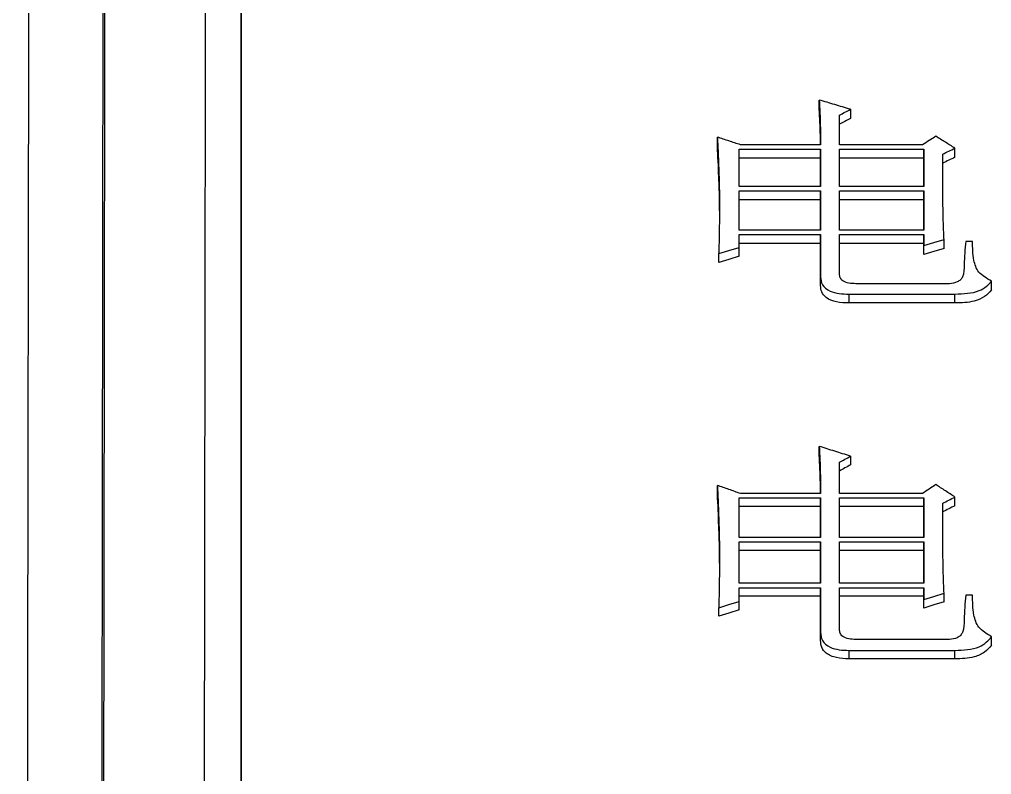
# Model space of a CAD drawing. Header units: millimetres. Extents: x 2687 to 4367, y 1046 to 2234.
# Drawn here: x 3050.34 to 3058.09, y 2026.24 to 2032.25 of the extents above; entities that cross this region are included whole.
import ezdxf

# ---------------------------------------------------------------- set-up
doc = ezdxf.new("R2010")
doc.units = ezdxf.units.MM

msp = doc.modelspace()

# ---------------------------------------------------------------- linework, layer by layer
at = {"color": 7, "linetype": 'Continuous', "lineweight": 25}
for p, q in [((3056.7145, 2031.5401), (3056.7145, 2031.6129)), ((3056.9633, 2031.5391), (3056.9633, 2031.4663)), ((3056.8768, 2031.256), (3056.8768, 2031.492)), ((3055.9032, 2031.2443), (3055.9032, 2031.3168)), ((3056.0763, 2031.2221), (3056.7253, 2031.2221)), ((3056.0763, 2030.9237), (3056.0763, 2031.2221)), ((3056.7253, 2031.256), (3056.0871, 2031.256)), ((3056.7253, 2031.2221), (3056.7253, 2030.9237)), ((3056.7253, 2031.1498), (3056.7253, 2031.2221)), ((3057.5366, 2031.2559), (3056.8768, 2031.256)), ((3056.8768, 2031.2221), (3057.5474, 2031.2221)), ((3056.8768, 2030.9237), (3056.8768, 2031.2221)), ((3057.5474, 2031.2221), (3057.5474, 2030.9236)), ((3057.5474, 2031.1498), (3057.5474, 2031.2221)), ((3057.7962, 2031.1566), (3057.7962, 2031.2289)), ((3056.7253, 2031.1498), (3056.0763, 2031.1498)), ((3056.7253, 2030.9237), (3056.7253, 2031.1498)), ((3057.5474, 2031.1498), (3056.8768, 2031.1498)), ((3057.5474, 2030.9236), (3057.5474, 2031.1498)), ((3055.915, 2030.965), (3055.9188, 2030.6472)), ((3056.7253, 2030.9237), (3056.0763, 2030.9237)), ((3057.5474, 2030.9236), (3056.8768, 2030.9237)), ((3056.0763, 2030.8896), (3056.7253, 2030.8896)), ((3056.0763, 2030.5755), (3056.0763, 2030.8896)), ((3056.7253, 2030.8896), (3056.7253, 2030.5755)), ((3056.7253, 2030.8178), (3056.7253, 2030.8896)), ((3056.8768, 2030.8896), (3057.5474, 2030.8896)), ((3056.8768, 2030.5755), (3056.8768, 2030.8896)), ((3057.5474, 2030.8896), (3057.5475, 2030.5755)), ((3057.5474, 2030.8177), (3057.5474, 2030.8896)), ((3056.7253, 2030.8178), (3056.0763, 2030.8178)), ((3056.7253, 2030.5755), (3056.7253, 2030.8178)), ((3057.5474, 2030.8177), (3056.8768, 2030.8178)), ((3057.5475, 2030.5755), (3057.5474, 2030.8177)), ((3056.7253, 2030.5755), (3056.0763, 2030.5755)), ((3056.0763, 2030.5413), (3056.7253, 2030.5412)), ((3056.0763, 2030.4384), (3056.0763, 2030.5413)), ((3056.7253, 2030.5412), (3056.7253, 2030.2044)), ((3056.7253, 2030.4698), (3056.7253, 2030.5412)), ((3057.5475, 2030.5755), (3056.8768, 2030.5755)), ((3056.8768, 2030.5412), (3057.5475, 2030.5412)), ((3056.8768, 2030.225), (3056.8768, 2030.5412)), ((3057.5475, 2030.5412), (3057.5475, 2030.4521)), ((3057.5475, 2030.4698), (3057.5475, 2030.5412)), ((3056.7253, 2030.4698), (3056.0763, 2030.4698)), ((3056.0763, 2030.3671), (3056.0763, 2030.4384)), ((3056.7253, 2030.1334), (3056.7253, 2030.4698)), ((3057.5475, 2030.4698), (3056.8768, 2030.4698)), ((3057.5475, 2030.3808), (3057.5475, 2030.4698)), ((3057.5475, 2030.3808), (3057.5475, 2030.4521)), ((3057.7097, 2030.4287), (3057.7097, 2030.5001)), ((3057.9369, 2030.4864), (3057.8828, 2030.4864)), ((3055.914, 2030.319), (3055.914, 2030.3903)), ((3056.7253, 2030.1334), (3056.7253, 2030.2044)), ((3057.7532, 2030.1491), (3057.0066, 2030.1491)), ((3058.0883, 2030.0989), (3058.0883, 2030.1699)), ((3056.9525, 2029.9954), (3056.9525, 2030.0662)), ((3056.9525, 2030.0662), (3057.7963, 2030.0662)), ((3057.7963, 2029.9954), (3057.7963, 2030.0662)), ((3057.7963, 2029.9954), (3056.9525, 2029.9954)), ((3056.7145, 2028.7835), (3056.7145, 2028.8527)), ((3056.9633, 2028.7749), (3056.9633, 2028.7058)), ((3056.8768, 2028.477), (3056.8768, 2028.7254)), ((3055.9032, 2028.4721), (3055.9032, 2028.541)), ((3056.0763, 2028.4414), (3056.7254, 2028.4414)), ((3056.0763, 2028.1275), (3056.0763, 2028.4414)), ((3056.7254, 2028.477), (3056.0871, 2028.477)), ((3056.7254, 2028.4414), (3056.7254, 2028.1275)), ((3056.7254, 2028.3727), (3056.7254, 2028.4414)), ((3057.5367, 2028.477), (3056.8768, 2028.477)), ((3056.8768, 2028.4414), (3057.5475, 2028.4414)), ((3056.8768, 2028.1275), (3056.8768, 2028.4414)), ((3057.5475, 2028.4414), (3057.5475, 2028.1275)), ((3057.5475, 2028.3727), (3057.5475, 2028.4414)), ((3057.7963, 2028.3798), (3057.7963, 2028.4485)), ((3056.7254, 2028.3727), (3056.0763, 2028.3727)), ((3056.7254, 2028.1275), (3056.7254, 2028.3727)), ((3057.5475, 2028.3727), (3056.8768, 2028.3727)), ((3057.5475, 2028.1275), (3057.5475, 2028.3727)), ((3055.9148, 2028.183), (3055.9187, 2027.8347)), ((3056.7254, 2028.1275), (3056.0763, 2028.1275)), ((3057.5475, 2028.1275), (3056.8768, 2028.1275)), ((3056.0763, 2028.0917), (3056.7254, 2028.0917)), ((3056.0763, 2027.7615), (3056.0763, 2028.0917)), ((3056.7254, 2028.0917), (3056.7254, 2027.7615)), ((3056.7254, 2028.0235), (3056.7254, 2028.0917)), ((3056.8768, 2028.0917), (3057.5475, 2028.0917)), ((3056.8768, 2027.7615), (3056.8768, 2028.0917)), ((3057.5475, 2028.0917), (3057.5475, 2027.7615)), ((3057.5475, 2028.0235), (3057.5475, 2028.0917)), ((3056.7254, 2028.0235), (3056.0763, 2028.0235)), ((3056.7254, 2027.7615), (3056.7254, 2028.0235)), ((3057.5475, 2028.0235), (3056.8768, 2028.0235)), ((3057.5475, 2027.7615), (3057.5475, 2028.0235)), ((3056.7254, 2027.7615), (3056.0763, 2027.7615)), ((3056.0763, 2027.7255), (3056.7254, 2027.7255)), ((3056.0763, 2027.6174), (3056.0763, 2027.7255)), ((3056.7254, 2027.7255), (3056.7254, 2027.3717)), ((3056.7254, 2027.6578), (3056.7254, 2027.7255)), ((3057.5475, 2027.7615), (3056.8768, 2027.7615)), ((3056.8768, 2027.7255), (3057.5475, 2027.7255)), ((3056.8768, 2027.3934), (3056.8768, 2027.7255)), ((3057.5475, 2027.7255), (3057.5475, 2027.6319)), ((3057.5475, 2027.6578), (3057.5475, 2027.7255)), ((3056.7254, 2027.6578), (3056.0763, 2027.6578)), ((3056.7254, 2027.3044), (3056.7254, 2027.6578)), ((3057.5475, 2027.6578), (3056.8768, 2027.6578)), ((3057.5475, 2027.5642), (3057.5475, 2027.6578)), ((3057.7097, 2027.6146), (3057.7097, 2027.6823)), ((3057.9369, 2027.6679), (3057.8828, 2027.6679)), ((3055.9141, 2027.4994), (3055.9141, 2027.5669)), ((3056.0763, 2027.5498), (3056.0763, 2027.6174)), ((3057.5475, 2027.5642), (3057.5475, 2027.6319)), ((3056.7254, 2027.3044), (3056.7254, 2027.3717)), ((3058.0884, 2027.2682), (3058.0884, 2027.3355)), ((3057.7532, 2027.3137), (3057.0066, 2027.3137)), ((3056.9525, 2027.1596), (3056.9525, 2027.2267)), ((3056.9525, 2027.2267), (3057.7963, 2027.2267)), ((3057.7963, 2027.1596), (3057.7963, 2027.2267)), ((3057.7963, 2027.1596), (3056.9525, 2027.1596))]:
    msp.add_line(p, q, dxfattribs=at)
at = {"color": 7, "linetype": 'Continuous', "lineweight": 25, "flags": 128}
for points in [[(3055.914, 2030.3903), (3055.9952, 2030.4143), (3056.0763, 2030.4384)], [(3057.5475, 2030.4521), (3057.6286, 2030.4761), (3057.7097, 2030.5001)], [(3056.0763, 2030.3671), (3055.9952, 2030.3431), (3055.914, 2030.319)], [(3057.7097, 2030.4287), (3057.6286, 2030.4048), (3057.5475, 2030.3808)], [(3057.5475, 2027.6319), (3057.6286, 2027.6571), (3057.7097, 2027.6823)], [(3055.9141, 2027.5669), (3055.9952, 2027.5922), (3056.0763, 2027.6174)], [(3057.7097, 2027.6146), (3057.6286, 2027.5894), (3057.5475, 2027.5642)], [(3056.0763, 2027.5498), (3055.9952, 2027.5246), (3055.9141, 2027.4994)]]:
    msp.add_lwpolyline(points, dxfattribs=at)
at = {"color": 7, "linetype": 'Continuous', "lineweight": 25}
for points, knots in [([(3052.1078, 2051.495), (3052.1078, 2051.3909), (3052.1079, 2050.8702), (3052.1079, 2049.5032), (3052.108, 2047.3434), (3052.108, 2044.725), (3052.1081, 2042.2624), (3052.1081, 2038.7546), (3052.1082, 2035.6117), (3052.1082, 2031.2966), (3052.1082, 2026.6095), (3052.1083, 2021.4773), (3052.1083, 2016.0537), (3052.1084, 2011.4951), (3052.1084, 2005.5726), (3052.1085, 2000.6668), (3052.1086, 1993.9879), (3052.1087, 1989.6951), (3052.1087, 1986.694)], [0, 0, 0, 0, 0.020124, 0.100733, 0.181328, 0.221587, 0.302184, 0.342442, 0.423039, 0.463298, 0.543894, 0.624491, 0.664749, 0.745346, 0.785604, 0.8662, 0.906458, 1, 1, 1, 1]), ([(3052.1083, 2020.405), (3052.1083, 2021.5897), (3052.1082, 2023.8432), (3052.1082, 2027.8835), (3052.1082, 2031.591), (3052.1081, 2035.8257), (3052.1081, 2038.8996), (3052.1081, 2042.3118), (3052.108, 2045.2893), (3052.1079, 2047.6327), (3052.1079, 2049.5731), (3052.1078, 2050.3069), (3052.1078, 2050.8037)], [0, 0, 0, 0, 0.072858, 0.13859, 0.270184, 0.335916, 0.467513, 0.533245, 0.664841, 0.796434, 0.862166, 1, 1, 1, 1]), ([(3050.4392, 2050.5469), (3050.4393, 2050.5752), (3050.4396, 2050.6637), (3050.4383, 2049.6774), (3050.4353, 2047.6644), (3050.4307, 2044.6018), (3050.4255, 2041.2135), (3050.4204, 2037.8761), (3050.4157, 2034.8065), (3050.4102, 2031.1631), (3050.4036, 2026.8923), (3050.3964, 2022.2466), (3050.3887, 2017.2998), (3050.3805, 2012.1294), (3050.3715, 2006.4451), (3050.3616, 2000.2481), (3050.3509, 1993.5643), (3050.3433, 1988.8736), (3050.3395, 1986.4795)], [0, 0, 0, 0, 0.039342, 0.122943, 0.206183, 0.289063, 0.371582, 0.416612, 0.465601, 0.518547, 0.575452, 0.636313, 0.690059, 0.746552, 0.805793, 0.867782, 0.932518, 1, 1, 1, 1]), ([(3050.9445, 1986.344), (3050.9491, 1989.6432), (3050.9582, 1996.2417), (3050.9711, 2005.6717), (3050.9831, 2014.5524), (3050.9941, 2022.7101), (3051.0038, 2030.0104), (3051.0121, 2036.3282), (3051.0188, 2041.5503), (3051.0239, 2045.6068), (3051.0271, 2048.3547), (3051.0285, 2049.8008), (3051.0281, 2049.7776), (3051.028, 2049.7689)], [0, 0, 0, 0, 0.094309, 0.188619, 0.282928, 0.377238, 0.471547, 0.565857, 0.660166, 0.754475, 0.848785, 0.943094, 1, 1, 1, 1]), ([(3050.9585, 1986.2952), (3050.9617, 1988.6809), (3050.9682, 1993.3875), (3050.9775, 2000.1368), (3050.9862, 2006.4793), (3050.9942, 2012.3745), (3051.0015, 2017.8051), (3051.0092, 2023.5381), (3051.0169, 2029.3068), (3051.0241, 2034.7871), (3051.0299, 2039.2541), (3051.0344, 2042.7773), (3051.0376, 2045.4392), (3051.0399, 2047.3422), (3051.0412, 2048.5609), (3051.0418, 2049.2779), (3051.0416, 2049.3088), (3051.0415, 2049.3235)], [0, 0, 0, 0, 0.06854, 0.13522, 0.200041, 0.263001, 0.324101, 0.38334, 0.468684, 0.549845, 0.626823, 0.699617, 0.768227, 0.832652, 0.892892, 0.948946, 1, 1, 1, 1]), ([(3051.8396, 2048.5696), (3051.8397, 2048.5817), (3051.84, 2048.694), (3051.8398, 2048.3413), (3051.8393, 2047.7714), (3051.8387, 2047.2247), (3051.838, 2046.5505), (3051.837, 2045.7424), (3051.8359, 2044.8025), (3051.8346, 2043.7309), (3051.8325, 2042.0214), (3051.8292, 2039.3352), (3051.824, 2035.1854), (3051.8173, 2029.969), (3051.8099, 2024.3622), (3051.8023, 2018.685), (3051.7949, 2013.2179), (3051.7867, 2007.205), (3051.7777, 2000.6574), (3051.7679, 1993.6145), (3051.7611, 1988.6722), (3051.7576, 1986.1582)], [0, 0, 0, 0, 0.008365, 0.077995, 0.107986, 0.138061, 0.168221, 0.198465, 0.228793, 0.259205, 0.289702, 0.358895, 0.433683, 0.514064, 0.600037, 0.66048, 0.723411, 0.788828, 0.856732, 0.927123, 1, 1, 1, 1]), ([(3056.7145, 2031.6129), (3056.7173, 2031.5642), (3056.7221, 2031.4806), (3056.7246, 2031.3615), (3056.7251, 2031.2911), (3056.7253, 2031.256)], [0, 0, 0, 0, 0.41049, 0.705225, 1, 1, 1, 1]), ([(3056.9633, 2031.5391), (3056.9218, 2031.5514), (3056.8389, 2031.576), (3056.756, 2031.6006), (3056.7145, 2031.6129)], [0, 0, 0, 0, 0.499999, 1, 1, 1, 1]), ([(3056.7245, 2031.256), (3056.7243, 2031.2808), (3056.7238, 2031.3408), (3056.7205, 2031.4355), (3056.7165, 2031.5052), (3056.7145, 2031.5401)], [0, 0, 0, 0, 0.2615261, 0.6307224, 1, 1, 1, 1]), ([(3056.8768, 2031.492), (3056.8912, 2031.4998), (3056.92, 2031.5155), (3056.9489, 2031.5312), (3056.9633, 2031.5391)], [0, 0, 0, 0, 0.500001, 1, 1, 1, 1]), ([(3056.9633, 2031.4663), (3056.9489, 2031.4585), (3056.92, 2031.4428), (3056.8912, 2031.4272), (3056.8768, 2031.4193)], [0, 0, 0, 0, 0.499999, 1, 1, 1, 1]), ([(3055.9032, 2031.3168), (3055.9055, 2031.2685), (3055.9122, 2031.1236), (3055.9202, 2030.8968), (3055.9193, 2030.6362), (3055.9158, 2030.4722), (3055.914, 2030.3903)], [0, 0, 0, 0, 0.1577054, 0.473128, 0.7365335, 1, 1, 1, 1]), ([(3056.0871, 2031.256), (3056.0565, 2031.2661), (3055.9952, 2031.2864), (3055.9339, 2031.3066), (3055.9032, 2031.3168)], [0, 0, 0, 0, 0.5, 1, 1, 1, 1]), ([(3057.6448, 2031.3235), (3057.6268, 2031.3122), (3057.5907, 2031.2897), (3057.5547, 2031.2672), (3057.5366, 2031.2559)], [0, 0, 0, 0, 0.499999, 1, 1, 1, 1]), ([(3057.7962, 2031.2289), (3057.771, 2031.2447), (3057.7205, 2031.2762), (3057.67, 2031.3077), (3057.6448, 2031.3235)], [0, 0, 0, 0, 0.499999, 1, 1, 1, 1]), ([(3055.9145, 2030.963), (3055.9143, 2030.9761), (3055.9122, 2031.0704), (3055.9074, 2031.1639), (3055.9032, 2031.2443)], [0, 0, 0, 0, 0.139908, 1, 1, 1, 1]), ([(3057.6989, 2031.1815), (3057.7151, 2031.1894), (3057.7476, 2031.2052), (3057.78, 2031.221), (3057.7962, 2031.2289)], [0, 0, 0, 0, 0.5, 1, 1, 1, 1]), ([(3057.7097, 2030.5001), (3057.7077, 2030.5399), (3057.7055, 2030.5846), (3057.7035, 2030.6491), (3057.7022, 2030.7136), (3057.7006, 2030.7928), (3057.7002, 2030.8719), (3057.6998, 2030.9212), (3057.6996, 2030.9558), (3057.6995, 2030.9755), (3057.6994, 2030.9878), (3057.6994, 2030.9977), (3057.6994, 2031.0075), (3057.6993, 2031.0174), (3057.6993, 2031.0297), (3057.6992, 2031.0395), (3057.6992, 2031.0518), (3057.6992, 2031.0617), (3057.6991, 2031.074), (3057.6991, 2031.0838), (3057.6991, 2031.0937), (3057.6991, 2031.1035), (3057.699, 2031.1133), (3057.699, 2031.1256), (3057.699, 2031.1342), (3057.699, 2031.1428), (3057.699, 2031.1477), (3057.6989, 2031.1539), (3057.6989, 2031.1588), (3057.6989, 2031.1637), (3057.6989, 2031.1685), (3057.6989, 2031.1745), (3057.6989, 2031.1792), (3057.6989, 2031.1815)], [0, 0, 0, 0, 0.174064, 0.195822, 0.282854, 0.456917, 0.543949, 0.63098, 0.674496, 0.696254, 0.718011, 0.72889, 0.739769, 0.761527, 0.772406, 0.794164, 0.805043, 0.826801, 0.83768, 0.859437, 0.870316, 0.881195, 0.902953, 0.913832, 0.93559, 0.941029, 0.951908, 0.957348, 0.968227, 0.973666, 0.979105, 0.989553, 1, 1, 1, 1]), ([(3057.7962, 2031.1566), (3057.78, 2031.1487), (3057.7476, 2031.1329), (3057.7151, 2031.1172), (3057.6989, 2031.1093)], [0, 0, 0, 0, 0.499998, 1, 1, 1, 1]), ([(3057.8828, 2030.4864), (3057.8769, 2030.4246), (3057.8679, 2030.3308), (3057.8709, 2030.225), (3057.8423, 2030.1794), (3057.8088, 2030.1563), (3057.7749, 2030.1519), (3057.7532, 2030.1491)], [0, 0, 0, 0, 0.493108, 0.749094, 0.814101, 0.880835, 1, 1, 1, 1]), ([(3058.0883, 2030.1699), (3058.0502, 2030.1917), (3057.9754, 2030.2347), (3057.9384, 2030.3539), (3057.9374, 2030.4362), (3057.9369, 2030.4864)], [0, 0, 0, 0, 0.287877, 0.565058, 1, 1, 1, 1]), ([(3056.7253, 2030.2044), (3056.7274, 2030.1826), (3056.7315, 2030.1385), (3056.7931, 2030.0879), (3056.8739, 2030.0686), (3056.9262, 2030.067), (3056.9525, 2030.0662)], [0, 0, 0, 0, 0.266734, 0.54095, 0.768753, 1, 1, 1, 1]), ([(3057.0066, 2030.1491), (3056.9878, 2030.1498), (3056.9508, 2030.151), (3056.9029, 2030.1675), (3056.879, 2030.1964), (3056.8775, 2030.2155), (3056.8768, 2030.225)], [0, 0, 0, 0, 0.293264, 0.577264, 0.790624, 1, 1, 1, 1]), ([(3056.9525, 2029.9954), (3056.919, 2029.9965), (3056.8531, 2029.9987), (3056.7691, 2030.0303), (3056.7292, 2030.0824), (3056.7266, 2030.1165), (3056.7253, 2030.1334)], [0, 0, 0, 0, 0.2937097, 0.577274, 0.7903653, 1, 1, 1, 1]), ([(3057.7963, 2030.0662), (3057.8644, 2030.0686), (3057.9585, 2030.0718), (3058.0495, 2030.1255), (3058.0755, 2030.1552), (3058.0883, 2030.1699)], [0, 0, 0, 0, 0.57016, 0.787713, 1, 1, 1, 1]), ([(3058.0883, 2030.0989), (3058.0716, 2030.0803), (3058.0374, 2030.0423), (3057.9344, 2029.9985), (3057.8491, 2029.9966), (3057.7963, 2029.9954)], [0, 0, 0, 0, 0.269783, 0.548444, 1, 1, 1, 1]), ([(3056.7145, 2028.8527), (3056.7173, 2028.8014), (3056.7221, 2028.7134), (3056.7246, 2028.588), (3056.7251, 2028.514), (3056.7254, 2028.477)], [0, 0, 0, 0, 0.41049, 0.705225, 1, 1, 1, 1]), ([(3056.9633, 2028.7749), (3056.9219, 2028.7879), (3056.8389, 2028.8138), (3056.756, 2028.8397), (3056.7145, 2028.8527)], [0, 0, 0, 0, 0.499999, 1, 1, 1, 1]), ([(3056.7246, 2028.477), (3056.7244, 2028.5056), (3056.7239, 2028.5711), (3056.7206, 2028.6733), (3056.7165, 2028.7467), (3056.7145, 2028.7835)], [0, 0, 0, 0, 0.279289, 0.639605, 1, 1, 1, 1]), ([(3056.8768, 2028.7254), (3056.8912, 2028.7336), (3056.9201, 2028.7501), (3056.9489, 2028.7667), (3056.9633, 2028.7749)], [0, 0, 0, 0, 0.500001, 1, 1, 1, 1]), ([(3056.9633, 2028.7058), (3056.9489, 2028.6975), (3056.9201, 2028.6811), (3056.8912, 2028.6646), (3056.8768, 2028.6563)], [0, 0, 0, 0, 0.499999, 1, 1, 1, 1]), ([(3055.9032, 2028.541), (3055.9055, 2028.4901), (3055.9122, 2028.3377), (3055.9203, 2028.0992), (3055.9194, 2027.8253), (3055.9158, 2027.653), (3055.9141, 2027.5669)], [0, 0, 0, 0, 0.157705, 0.473128, 0.736533, 1, 1, 1, 1]), ([(3056.0871, 2028.477), (3056.0565, 2028.4876), (3055.9952, 2028.509), (3055.9339, 2028.5303), (3055.9032, 2028.541)], [0, 0, 0, 0, 0.5, 1, 1, 1, 1]), ([(3057.6448, 2028.548), (3057.6268, 2028.5362), (3057.5907, 2028.5125), (3057.5547, 2028.4888), (3057.5367, 2028.477)], [0, 0, 0, 0, 0.499999, 1, 1, 1, 1]), ([(3057.7963, 2028.4485), (3057.771, 2028.4651), (3057.7205, 2028.4983), (3057.6701, 2028.5315), (3057.6448, 2028.548)], [0, 0, 0, 0, 0.499999, 1, 1, 1, 1]), ([(3055.9145, 2028.1807), (3055.9142, 2028.1931), (3055.9122, 2028.2906), (3055.9074, 2028.3875), (3055.9032, 2028.4721)], [0, 0, 0, 0, 0.126532, 1, 1, 1, 1]), ([(3057.6989, 2028.3987), (3057.7151, 2028.407), (3057.7476, 2028.4236), (3057.78, 2028.4402), (3057.7963, 2028.4485)], [0, 0, 0, 0, 0.5, 1, 1, 1, 1]), ([(3057.7097, 2027.6823), (3057.7078, 2027.7241), (3057.7055, 2027.7711), (3057.7035, 2027.8389), (3057.7022, 2027.9066), (3057.7006, 2027.9899), (3057.7002, 2028.073), (3057.6998, 2028.1249), (3057.6996, 2028.1612), (3057.6995, 2028.182), (3057.6995, 2028.1949), (3057.6994, 2028.2053), (3057.6994, 2028.2157), (3057.6993, 2028.226), (3057.6993, 2028.239), (3057.6993, 2028.2493), (3057.6992, 2028.2623), (3057.6992, 2028.2726), (3057.6992, 2028.2856), (3057.6991, 2028.2959), (3057.6991, 2028.3063), (3057.6991, 2028.3166), (3057.6991, 2028.3269), (3057.699, 2028.3399), (3057.699, 2028.3489), (3057.699, 2028.358), (3057.699, 2028.3631), (3057.699, 2028.3696), (3057.699, 2028.3748), (3057.6989, 2028.3799), (3057.6989, 2028.385), (3057.6989, 2028.3912), (3057.6989, 2028.3962), (3057.6989, 2028.3987)], [0, 0, 0, 0, 0.174064, 0.195822, 0.282854, 0.456917, 0.543949, 0.63098, 0.674496, 0.696253, 0.718011, 0.72889, 0.739769, 0.761527, 0.772406, 0.794164, 0.805043, 0.8268, 0.837679, 0.859437, 0.870316, 0.881195, 0.902953, 0.913832, 0.93559, 0.941029, 0.951908, 0.957347, 0.968226, 0.973666, 0.979105, 0.989553, 1, 1, 1, 1]), ([(3057.7963, 2028.3798), (3057.78, 2028.3715), (3057.7476, 2028.3549), (3057.7151, 2028.3384), (3057.6989, 2028.3301)], [0, 0, 0, 0, 0.499998, 1, 1, 1, 1]), ([(3057.8828, 2027.6679), (3057.8769, 2027.603), (3057.8679, 2027.5044), (3057.8709, 2027.3934), (3057.8424, 2027.3456), (3057.8089, 2027.3212), (3057.775, 2027.3166), (3057.7532, 2027.3137)], [0, 0, 0, 0, 0.493123, 0.748949, 0.813909, 0.880596, 1, 1, 1, 1]), ([(3058.0884, 2027.3355), (3058.0502, 2027.3584), (3057.9754, 2027.4035), (3057.9384, 2027.5288), (3057.9375, 2027.6151), (3057.9369, 2027.6679)], [0, 0, 0, 0, 0.287877, 0.565058, 1, 1, 1, 1]), ([(3056.7254, 2027.3717), (3056.7274, 2027.3488), (3056.7316, 2027.3025), (3056.7931, 2027.2494), (3056.8739, 2027.2291), (3056.9262, 2027.2275), (3056.9525, 2027.2267)], [0, 0, 0, 0, 0.266734, 0.54095, 0.768753, 1, 1, 1, 1]), ([(3057.0066, 2027.3137), (3056.9878, 2027.3144), (3056.9509, 2027.3156), (3056.9029, 2027.333), (3056.879, 2027.3633), (3056.8775, 2027.3834), (3056.8768, 2027.3934)], [0, 0, 0, 0, 0.293264, 0.577264, 0.790624, 1, 1, 1, 1]), ([(3057.7963, 2027.2267), (3057.8644, 2027.2291), (3057.9585, 2027.2325), (3058.0495, 2027.2889), (3058.0755, 2027.3201), (3058.0884, 2027.3355)], [0, 0, 0, 0, 0.57016, 0.787713, 1, 1, 1, 1]), ([(3056.9525, 2027.1596), (3056.919, 2027.1607), (3056.8531, 2027.163), (3056.7691, 2027.1962), (3056.7292, 2027.2509), (3056.7266, 2027.2866), (3056.7254, 2027.3044)], [0, 0, 0, 0, 0.29371, 0.577274, 0.790365, 1, 1, 1, 1]), ([(3058.0884, 2027.2682), (3058.0716, 2027.2486), (3058.0374, 2027.2087), (3057.9345, 2027.1628), (3057.8491, 2027.1608), (3057.7963, 2027.1595)], [0, 0, 0, 0, 0.269783, 0.548444, 1, 1, 1, 1])]:
    msp.add_open_spline(points, degree=3, knots=knots, dxfattribs=at)

doc.saveas('drawing.dxf')
